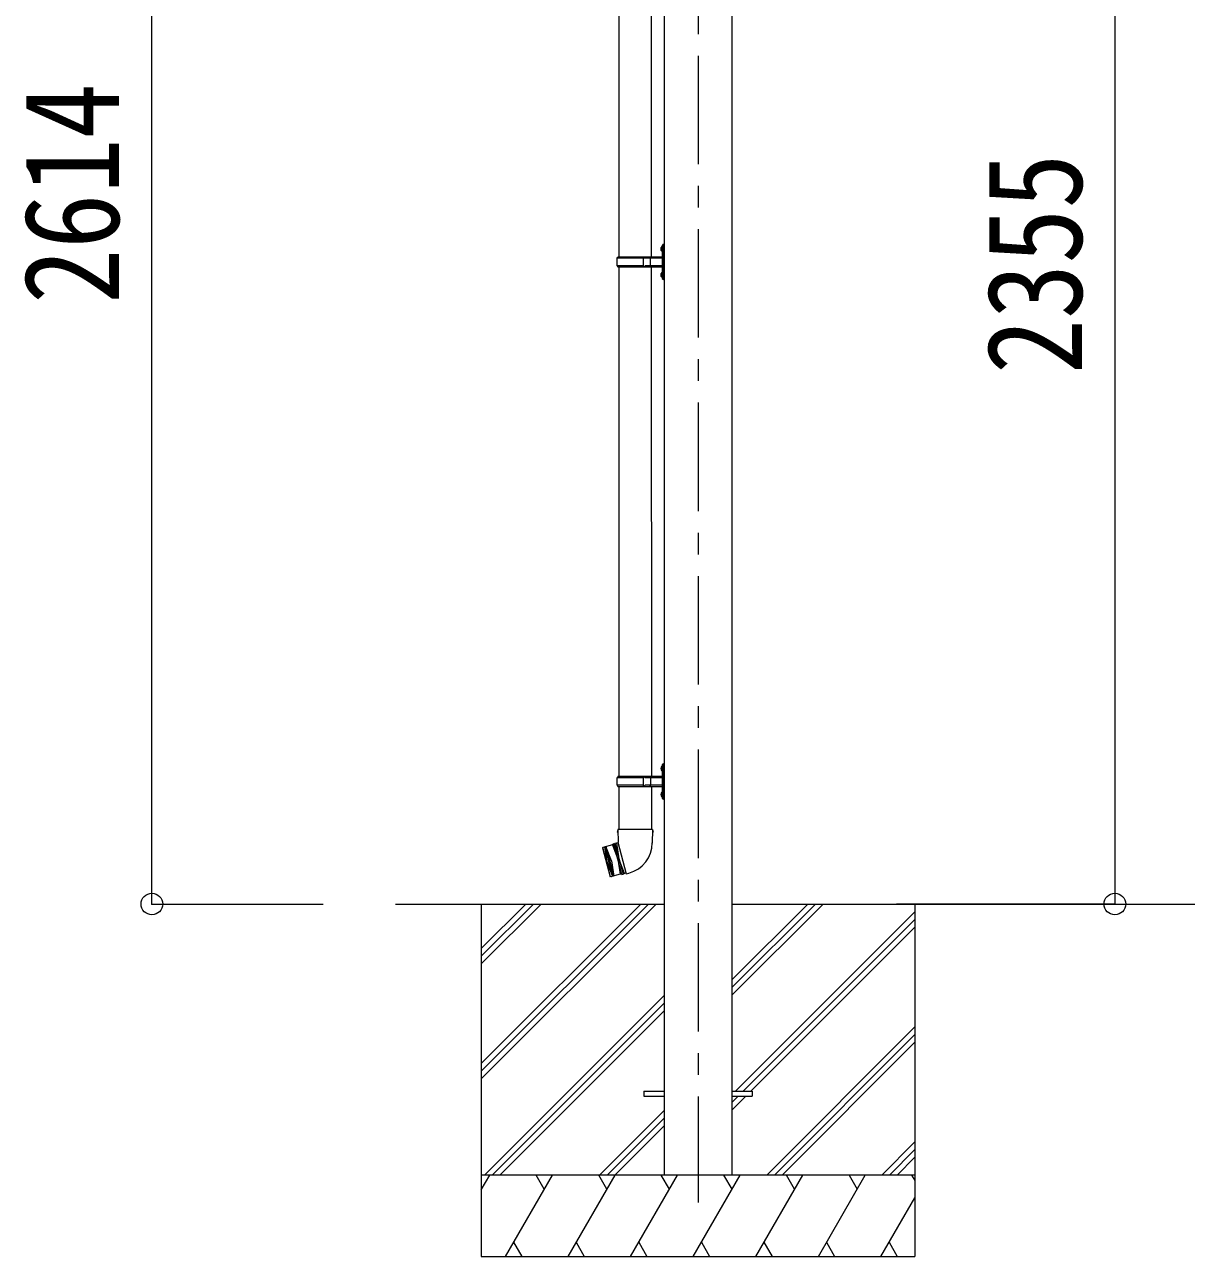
# Model space of a CAD drawing. Units: millimetres at full size, sheet at 1:40. Extents: x -11243 to 11243, y -7760 to 7760.
# Drawn here: x 2231 to 4374, y -5372 to -3100 of the extents above; entities that cross this region are included whole.
import ezdxf
from ezdxf.enums import TextEntityAlignment as Align

# ---------------------------------------------------------------- set-up
doc = ezdxf.new("R2010")
doc.units = ezdxf.units.MM
doc.header["$LTSCALE"] = 40
doc.header["$PDMODE"] = 32
doc.header["$PDSIZE"] = 40
doc.linetypes.add('CHAIN1', pattern=[8, 5, -1, 1, -1])
doc.layers.add('0-3_ELV2', color=4, linetype='Continuous', lineweight=9)
doc.layers.add('0-6_OTH_LINE', color=6, linetype='Continuous', lineweight=9)
doc.styles.add('ＭＳ ゴシック', font='')
doc.styles.get('ＭＳ ゴシック').set_extended_font_data('MS Gothic')

msp = doc.modelspace()

# ---------------------------------------------------------------- linework, layer by layer
at = {"layer": '0-3_ELV2', "color": 5, "linetype": 'CHAIN1'}
msp.add_line((3473.16, -2197.66), (3473.16, -5273.1), dxfattribs=at)
at = {"layer": '0-3_ELV2'}
for p, q in [((3410.66, -2368.59), (3410.66, -5222.49)), ((3535.66, -2368.59), (3535.66, -5222.49)), ((3373.16, -5067.99), (3410.66, -5067.99)), ((3373.16, -5067.99), (3373.16, -5076.99)), ((3373.16, -5076.99), (3410.66, -5076.99)), ((3535.66, -5067.99), (3573.16, -5067.99)), ((3535.66, -5076.99), (3573.16, -5076.99)), ((3573.16, -5067.99), (3573.16, -5076.99))]:
    msp.add_line(p, q, dxfattribs=at)
at = {"layer": '0-3_ELV2', "color": 7}
for p, q in [((3327.31, -2590.49), (3327.27, -3528.98)), ((3387.01, -2590.49), (3386.97, -3528.98)), ((3404.82, -3511.84), (3406.87, -3512.84)), ((3406.09, -3509.84), (3406.73, -3509.84)), ((3406.09, -3509.84), (3406.09, -3518.14)), ((3406.09, -3518.14), (3406.73, -3518.14)), ((3406.73, -3509.84), (3406.73, -3518.14)), ((3406.73, -3509.84), (3407.13, -3510.24)), ((3406.73, -3518.14), (3407.13, -3517.74)), ((3406.87, -3512.84), (3407.48, -3513.99)), ((3409.13, -3505.49), (3407.13, -3507.49)), ((3407.13, -3507.49), (3407.16, -3568.49)), ((3407.13, -3510.24), (3407.13, -3517.74)), ((3409.13, -3505.49), (3409.16, -3570.49)), ((3409.13, -3505.49), (3411.13, -3505.49)), ((3411.16, -3570.49), (3411.13, -3505.49)), ((3324.13, -3530.99), (3325.13, -3528.99)), ((3324.13, -3544.99), (3324.13, -3530.99)), ((3372.62, -3530.99), (3324.13, -3530.99)), ((3406.63, -3528.99), (3325.13, -3528.99)), ((3372.62, -3546.99), (3372.62, -3528.99)), ((3373.38, -3528.99), (3375.38, -3530.99)), ((3406.63, -3530.99), (3375.38, -3530.99)), ((3385.75, -3530.99), (3383.75, -3528.99)), ((3385.75, -3544.99), (3385.75, -3530.99)), ((3324.13, -3544.99), (3325.13, -3546.99)), ((3372.62, -3544.99), (3324.13, -3544.99)), ((3325.13, -3546.99), (3406.63, -3546.99)), ((3327.27, -3546.98), (3327.31, -4487.49)), ((3373.38, -3546.99), (3375.38, -3544.99)), ((3406.63, -3544.99), (3375.38, -3544.99)), ((3385.75, -3544.99), (3383.75, -3546.99)), ((3386.97, -3546.98), (3387.01, -4487.49)), ((3404.82, -3559.84), (3406.87, -3560.84)), ((3406.09, -3557.84), (3406.73, -3557.84)), ((3406.09, -3557.84), (3406.09, -3566.14)), ((3406.09, -3566.14), (3406.73, -3566.14)), ((3406.73, -3557.84), (3406.73, -3566.14)), ((3406.73, -3557.84), (3407.13, -3558.24)), ((3406.73, -3566.14), (3407.13, -3565.74)), ((3406.87, -3560.84), (3407.48, -3561.99)), ((3407.13, -3558.24), (3407.13, -3565.74)), ((3407.16, -3568.49), (3409.16, -3570.49)), ((3411.16, -3570.49), (3409.16, -3570.49)), ((3404.86, -4470.34), (3406.9, -4471.34)), ((3406.13, -4468.34), (3406.76, -4468.34)), ((3406.13, -4468.34), (3406.13, -4476.64)), ((3406.76, -4468.34), (3407.16, -4468.74)), ((3406.9, -4471.34), (3407.51, -4472.49)), ((3409.16, -4463.99), (3407.16, -4465.99)), ((3407.16, -4465.99), (3407.16, -4526.99)), ((3409.16, -4463.99), (3409.16, -4528.99)), ((3409.16, -4463.99), (3411.16, -4463.99)), ((3411.16, -4528.99), (3411.16, -4463.99)), ((3324.16, -4489.49), (3325.16, -4487.49)), ((3324.16, -4503.49), (3324.16, -4489.49)), ((3372.65, -4489.49), (3324.16, -4489.49)), ((3406.66, -4487.49), (3325.16, -4487.49)), ((3372.65, -4505.49), (3372.65, -4487.49)), ((3373.41, -4487.49), (3375.41, -4489.49)), ((3406.66, -4489.49), (3375.41, -4489.49)), ((3385.78, -4489.49), (3383.78, -4487.49)), ((3385.78, -4503.49), (3385.78, -4489.49)), ((3406.13, -4476.64), (3406.76, -4476.64)), ((3324.16, -4503.49), (3325.16, -4505.49)), ((3372.65, -4503.49), (3324.16, -4503.49)), ((3325.16, -4505.49), (3406.66, -4505.49)), ((3327.31, -4505.49), (3327.31, -4585.19)), ((3373.41, -4505.49), (3375.41, -4503.49)), ((3406.66, -4503.49), (3375.41, -4503.49)), ((3385.78, -4503.49), (3383.78, -4505.49)), ((3387.01, -4505.49), (3387.01, -4585.19)), ((3404.86, -4518.34), (3406.9, -4519.34)), ((3406.13, -4516.34), (3406.76, -4516.34)), ((3406.13, -4516.34), (3406.13, -4524.64)), ((3406.76, -4516.34), (3406.76, -4524.64)), ((3406.76, -4516.34), (3407.16, -4516.74)), ((3406.9, -4519.34), (3407.51, -4520.49)), ((3406.13, -4524.64), (3406.76, -4524.64)), ((3406.76, -4524.64), (3407.16, -4524.24)), ((3407.16, -4526.99), (3409.16, -4528.99)), ((3411.16, -4528.99), (3409.16, -4528.99)), ((3325.46, -4585.19), (3323.76, -4589.69)), ((3325.49, -4590.19), (3323.76, -4589.69)), ((3388.86, -4585.19), (3325.46, -4585.19)), ((3325.46, -4585.19), (3325.6, -4608.43)), ((3388.86, -4585.19), (3388.71, -4610.19)), ((3317.74, -4611.57), (3315.1, -4613.32)), ((3317.74, -4611.57), (3319.67, -4611.06)), ((3332.83, -4667.89), (3317.74, -4611.57)), ((3322.63, -4610.52), (3319.67, -4611.06)), ((3319.67, -4611.06), (3334.76, -4667.37)), ((3325.53, -4609.74), (3322.63, -4610.52)), ((3322.63, -4610.52), (3327.21, -4639.21)), ((3325.6, -4608.43), (3325.2, -4608.54)), ((3325.2, -4608.54), (3340.81, -4666.78)), ((3296.87, -4618.72), (3297.23, -4618.1)), ((3296.87, -4618.72), (3311.19, -4672.13)), ((3315.1, -4613.32), (3297.23, -4618.1)), ((3311.8, -4672.49), (3297.23, -4618.1)), ((3301.09, -4617.07), (3315.66, -4671.45)), ((3305.48, -4645.04), (3301.09, -4617.07)), ((3303.02, -4616.55), (3317.59, -4670.93)), ((3313.21, -4642.97), (3303.02, -4616.55)), ((3305.48, -4645.04), (3315.66, -4671.45)), ((3313.21, -4642.97), (3317.59, -4670.93)), ((3337.59, -4666.35), (3327.21, -4639.21)), ((3329.67, -4667.7), (3311.8, -4672.49)), ((3314.3, -4672.49), (3313.69, -4672.13)), ((3332.83, -4667.89), (3329.67, -4667.7)), ((3332.83, -4667.89), (3334.76, -4667.37)), ((3337.59, -4666.35), (3334.76, -4667.37)), ((3340.49, -4665.58), (3337.59, -4666.35)), ((3340.81, -4666.78), (3345.72, -4665.47)), ((2915.16, -4722.49), (3410.66, -4722.49)), ((3073.16, -4722.49), (3073.16, -5372.49)), ((3073.16, -5016.66), (3367.34, -4722.49)), ((3073.16, -5030.8), (3381.48, -4722.49)), ((3073.16, -5044.95), (3395.62, -4722.49)), ((3073.16, -4832.82), (3183.49, -4722.49)), ((3073.16, -4818.67), (3169.35, -4722.49)), ((3073.16, -4804.53), (3155.2, -4722.49)), ((3535.66, -4890.82), (3703.99, -4722.49)), ((3535.66, -4876.67), (3689.85, -4722.49)), ((3535.66, -4862.53), (3675.7, -4722.49)), ((3535.66, -4722.49), (4760.66, -4722.49)), ((3873.16, -4722.49), (3873.16, -5372.49)), ((3542.33, -5067.99), (3873.16, -4737.17)), ((3556.48, -5067.99), (3873.16, -4751.31)), ((3570.62, -5067.99), (3873.16, -4765.45)), ((3079.47, -5222.49), (3410.66, -4891.3)), ((3093.61, -5222.49), (3410.66, -4905.44)), ((3107.75, -5222.49), (3410.66, -4919.58)), ((3599.97, -5222.49), (3873.16, -4949.3)), ((3614.11, -5222.49), (3873.16, -4963.44)), ((3628.25, -5222.49), (3873.16, -4977.58)), ((3535.66, -5102.95), (3561.62, -5076.99)), ((3535.66, -5088.8), (3547.48, -5076.99)), ((3410.66, -5103.43), (3291.6, -5222.49)), ((3305.74, -5222.49), (3410.66, -5117.57)), ((3319.88, -5222.49), (3410.66, -5131.71)), ((3812.1, -5222.49), (3873.16, -5161.43)), ((3826.24, -5222.49), (3873.16, -5175.57)), ((3840.38, -5222.49), (3873.16, -5189.71)), ((3873.16, -5222.49), (3073.16, -5222.49)), ((3073.16, -5249.99), (3089.04, -5222.49)), ((3117.9, -5372.49), (3204.51, -5222.49)), ((3189.51, -5248.47), (3174.51, -5222.48)), ((3233.37, -5372.48), (3319.98, -5222.49)), ((3304.98, -5248.47), (3289.97, -5222.49)), ((3348.84, -5372.49), (3435.45, -5222.49)), ((3420.45, -5248.47), (3405.44, -5222.49)), ((3464.31, -5372.49), (3550.92, -5222.49)), ((3535.92, -5248.47), (3520.92, -5222.48)), ((3579.78, -5372.49), (3666.39, -5222.49)), ((3651.39, -5248.47), (3636.39, -5222.49)), ((3695.25, -5372.49), (3781.86, -5222.49)), ((3751.86, -5222.49), (3766.86, -5248.47)), ((3867.33, -5222.49), (3873.16, -5232.59)), ((3810.72, -5372.49), (3873.16, -5264.35)), ((3132.9, -5346.51), (3147.9, -5372.49)), ((3248.37, -5346.51), (3263.37, -5372.48)), ((3363.84, -5346.5), (3378.84, -5372.49)), ((3479.31, -5346.51), (3494.31, -5372.49)), ((3594.78, -5346.51), (3609.78, -5372.49)), ((3710.25, -5346.51), (3725.25, -5372.49)), ((3825.72, -5346.51), (3840.72, -5372.49)), ((3073.16, -5372.49), (3873.16, -5372.49))]:
    msp.add_line(p, q, dxfattribs=at)
at = {"layer": '0-3_ELV2', "color": 6}
for p, q in [((2465.52, -4722.49), (2781.76, -4722.49)), ((4242.32, -4722.49), (3839.16, -4722.49))]:
    msp.add_line(p, q, dxfattribs=at)
at = {"layer": '0-3_ELV2', "color": 7}
for points in [[(3404.82, -3516.14), (3406.87, -3515.14), (3407.48, -3513.99)], [(3404.82, -3564.14), (3406.87, -3563.14), (3407.48, -3561.99)], [(3404.86, -4474.64), (3406.9, -4473.64), (3407.51, -4472.49)], [(3406.76, -4468.34), (3406.76, -4476.64), (3407.16, -4476.24)], [(3404.86, -4522.64), (3406.9, -4521.64), (3407.51, -4520.49)], [(3388.86, -4585.19), (3390.36, -4589.69), (3388.83, -4590.19)], [(3315.1, -4613.32), (3325.28, -4639.73), (3329.67, -4667.7)]]:
    msp.add_lwpolyline(points, dxfattribs=at)
for centre, radius, start, end in [((3410.42, -3513.99), 6, 136.21765, 223.78235), ((3406.63, -3528.49), 0.5, 270, 0), ((3406.63, -3530.49), 0.5, 270, 0), ((3410.42, -3561.99), 6, 136.21765, 223.78235), ((3406.63, -3545.49), 0.5, 0, 90), ((3406.63, -3547.49), 0.5, 0, 90), ((3410.46, -4472.49), 6, 136.21765, 223.78235), ((3406.66, -4486.99), 0.5, 270, 0), ((3406.66, -4488.99), 0.5, 270, 0), ((3410.46, -4520.49), 6, 136.21765, 223.78235), ((3406.66, -4503.99), 0.5, 0, 90), ((3406.66, -4505.99), 0.5, 0, 90), ((3330.71, -4609.44), 58, 285, 359.65623)]:
    msp.add_arc(centre, radius, start, end, dxfattribs=at)
at = {"layer": '0-3_ELV2', "color": 6}
for p in [(2465.52, -4722.49), (4242.32, -4722.49)]:
    msp.add_point(p, dxfattribs=at)
at = {"layer": '0-6_OTH_LINE'}
for p, q in [((2465.52, -4722.49), (2465.52, -2108.82)), ((4242.32, -2367.49), (4242.32, -4722.49))]:
    msp.add_line(p, q, dxfattribs=at)

# ---------------------------------------------------------------- texts
at = {"layer": '0-3_ELV2', "color": 7, "style": 'ＭＳ ゴシック', "width": 0.85}
for s, p in [('2614', (2457.52, -3615.65)), ('2355', (4234.32, -3744.99))]:
    msp.add_text(s, height=176, rotation=90, dxfattribs=at).set_placement(p, align=Align.BOTTOM_LEFT)

doc.saveas('drawing.dxf')
